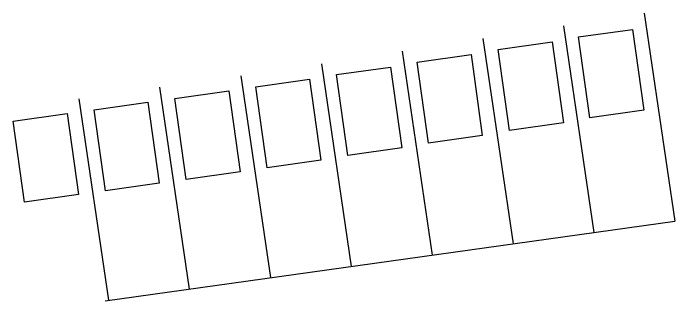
# Model space of a CAD drawing. Header units: metres. Extents: x 363202 to 1090844, y 5621100 to 16864471.
# Drawn here: x 727007.9 to 727129.4, y 11243129.5 to 11243182.2 of the extents above; entities that cross this region are included whole.
import ezdxf

# ---------------------------------------------------------------- set-up
doc = ezdxf.new("R2010")
doc.units = ezdxf.units.M
doc.header["$MEASUREMENT"] = 0
doc.layers.add('DETACHED HOUSES', color=255, linetype='Continuous')

msp = doc.modelspace()

# ---------------------------------------------------------------- linework, layer by layer
at = {"layer": 'DETACHED HOUSES'}
for p, q in [((727123.8, 11243182.24), (727129.42, 11243144.08)), ((727108.98, 11243179.92), (727114.56, 11243142.01)), ((727094.16, 11243177.61), (727099.71, 11243139.93)), ((727079.34, 11243175.29), (727084.85, 11243137.86)), ((727064.52, 11243172.97), (727069.99, 11243135.78)), ((727049.68, 11243170.78), (727055.14, 11243133.71)), ((727034.75, 11243168.67), (727040.21, 11243131.62)), ((727019.9, 11243166.56), (727025.35, 11243129.55)), ((727024.77, 11243129.46), (727129.42, 11243144.08))]:
    msp.add_line(p, q, dxfattribs=at)
for points in [[(727111.74, 11243177.89), (727121.65, 11243179.28), (727123.73, 11243164.42), (727113.82, 11243163.04)], [(727096.98, 11243175.58), (727106.88, 11243176.97), (727108.96, 11243162.11), (727099.06, 11243160.73)], [(727082.08, 11243173.27), (727091.99, 11243174.66), (727094.06, 11243159.8), (727084.16, 11243158.41)], [(727067.26, 11243170.98), (727077.16, 11243172.37), (727079.24, 11243157.51), (727069.34, 11243156.13)], [(727052.43, 11243168.73), (727062.33, 11243170.12), (727064.41, 11243155.27), (727054.51, 11243153.88)], [(727037.58, 11243166.59), (727047.48, 11243167.98), (727049.56, 11243153.12), (727039.66, 11243151.74)], [(727022.72, 11243164.52), (727032.63, 11243165.9), (727034.71, 11243151.05), (727024.8, 11243149.66)], [(727007.87, 11243162.44), (727017.77, 11243163.83), (727019.85, 11243148.97), (727009.95, 11243147.59)]]:
    msp.add_lwpolyline(points, close=True, dxfattribs=at)

doc.saveas('drawing.dxf')
